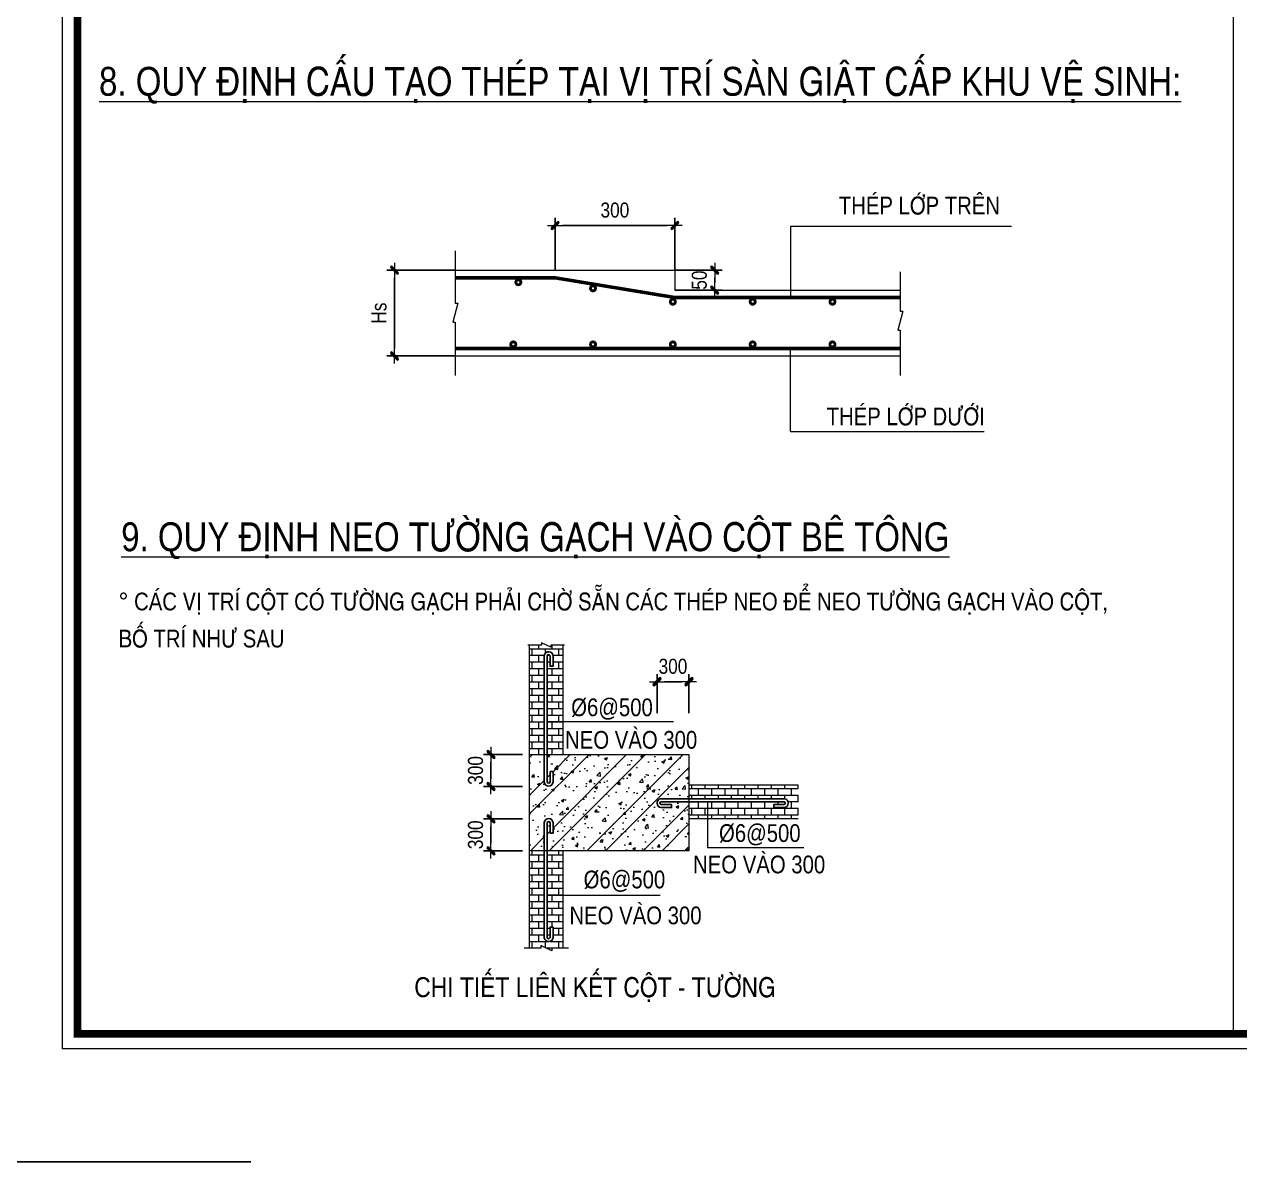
# Model space of a CAD drawing. Header units: millimetres. Extents: x -88960 to 836140, y 175458 to 320791.
# Drawn here: x -3867 to 12289, y 175458 to 190573 of the extents above; entities that cross this region are included whole.
import ezdxf
from ezdxf.enums import TextEntityAlignment as Align

# ---------------------------------------------------------------- set-up
doc = ezdxf.new("R2010")
doc.units = ezdxf.units.MM
doc.header["$LTSCALE"] = 1000
doc.layers.get('0').update_dxf_attribs({"linetype": 'CONTINUOUS'})
doc.layers.get('DEFPOINTS').update_dxf_attribs({"linetype": 'CONTINUOUS'})
for name, color, linetype, lineweight in [('Ap0314_Kh', 253, 'CONTINUOUS', 15), ('AVDH_KC_BETONG', 3, 'CONTINUOUS', 20), ('CDAI', 6, 'CONTINUOUS', 25), ('CHUNHO', 1, 'CONTINUOUS', 13), ('CHUTO', 51, 'CONTINUOUS', 15), ('CTHEP', 4, 'CONTINUOUS', 50), ('DBAO', 2, 'CONTINUOUS', 13), ('DGIONG', 4, 'CONTINUOUS', 13), ('HATCH', 253, 'CONTINUOUS', 5), ('KTH', 154, 'CONTINUOUS', 15), ('STICK', 1, 'CONTINUOUS', 9), ('TEXT', 1, 'CONTINUOUS', 15)]:
    doc.layers.add(name, color=color, linetype=linetype, lineweight=lineweight)
doc.styles.add('Star-HelCon', font='VHELVCN_0.TTF')
doc.styles.add('TTP-HelCon', font='VHELVCN_0.TTF')
doc.dimstyles.new('Star-100', dxfattribs={"dimscale": 100, "dimtxt": 2, "dimasz": 1, "dimexe": 1, "dimexo": 0.0625, "dimgap": 0.09, "dimtad": 0, "dimtoh": 1, "dimdec": 4, "dimrnd": 1, "dimdsep": 46, "dimtxsty": 'Star-HelCon', "dimblk": 'Stick', "dimcen": 0.09, "dimdle": 1.5, "dimclrd": 256, "dimclre": 256, "dimclrt": 7, "dimadec": 0, "dimazin": 0, "dimtfac": 1, "dimtdec": 4, "dimtix": 1, "dimtmove": 0, "dimatfit": 3, "dimfxl": 0.18, "dimtvp": 1, "dimtolj": 1, "dimtzin": 0, "dimarcsym": 2})
pattern_1 = [(0, (-54218.95, 167513.37), (0, 88.395), []), (90, (-54218.95, 167513.37), (-176.79, 1e-14), [88.395, -88.395]), (90, (-54130.56, 167513.37), (-176.79, 1e-14), [-88.395, 88.395])]

# ---------------------------------------------------------------- blocks, each defined once
blk = doc.blocks.new('Stick')
at = {"layer": 'STICK'}
h = blk.add_hatch(color=256, dxfattribs=at)
edge = h.paths.add_edge_path()
edge.add_line((0.3, 0.5), (-0.5, -0.3))
edge.add_arc((-0.4, -0.4), 0.141, 135, 315)
edge.add_line((-0.3, -0.5), (0.5, 0.3))
edge.add_arc((0.4, 0.4), 0.141, 315, 495)
blk.add_line((1, 0), (-1, 0), dxfattribs=at)
blk.add_lwpolyline([(0.3, 0.5), (-0.5, -0.3, 1), (-0.3, -0.5), (0.5, 0.3, 1), (0.3, 0.5, 1)], format="xyb", dxfattribs=at)
blk = doc.blocks.new('*D778')
at = {"layer": 'DEFPOINTS', "color": 0, "transparency": 16777216}
for p in [(2337, 180014), (2761, 180014), (2761, 179589)]:
    blk.add_point(p, dxfattribs=at)
at = {"layer": 'KTH', "lineweight": -2, "transparency": 16777216}
for p, q in [((2755, 180014), (2237, 180014)), ((2337, 179689), (2337, 179914)), ((2755, 179589), (2237, 179589))]:
    blk.add_line(p, q, dxfattribs=at)
at = {"layer": 'KTH', "lineweight": -2, "transparency": 16777216, "xscale": 100, "yscale": 100, "zscale": 100}
for p, rotation in [((2337, 180014), 90), ((2337, 179589), 270)]:
    blk.add_blockref('Stick', p, dxfattribs=dict(at, rotation=rotation))
at = {"layer": 'KTH', "color": 7, "transparency": 16777216, "insert": (2132, 179802), "char_height": 200, "attachment_point": 5, "rotation": 90, "style": 'Star-HelCon'}
blk.add_mtext('\\A1;300', dxfattribs=at)
blk = doc.blocks.new('*D779')
at = {"layer": 'DEFPOINTS', "color": 0, "transparency": 16777216}
for p in [(2761, 180869), (2337, 180444), (2761, 180444)]:
    blk.add_point(p, dxfattribs=at)
at = {"layer": 'KTH', "lineweight": -2, "transparency": 16777216}
for p, q in [((2755, 180869), (2237, 180869)), ((2337, 180769), (2337, 180544)), ((2755, 180444), (2237, 180444))]:
    blk.add_line(p, q, dxfattribs=at)
at = {"layer": 'KTH', "lineweight": -2, "transparency": 16777216, "xscale": 100, "yscale": 100, "zscale": 100}
for p, rotation in [((2337, 180869), 90), ((2337, 180444), 270)]:
    blk.add_blockref('Stick', p, dxfattribs=dict(at, rotation=rotation))
at = {"layer": 'KTH', "color": 7, "transparency": 16777216, "insert": (2132, 180657), "char_height": 200, "attachment_point": 5, "rotation": 90, "style": 'Star-HelCon'}
blk.add_mtext('\\A1;300', dxfattribs=at)
blk = doc.blocks.new('*D780')
at = {"layer": 'DEFPOINTS', "color": 0, "transparency": 16777216}
for p in [(4544, 181836), (4544, 181412), (4969, 181412)]:
    blk.add_point(p, dxfattribs=at)
at = {"layer": 'KTH', "lineweight": -2, "transparency": 16777216}
for p, q in [((4544, 181418), (4544, 181936)), ((4969, 181418), (4969, 181936)), ((4869, 181836), (4644, 181836))]:
    blk.add_line(p, q, dxfattribs=at)
at = {"layer": 'KTH', "lineweight": -2, "transparency": 16777216, "xscale": 100, "yscale": 100, "zscale": 100, "rotation": 180}
blk.add_blockref('Stick', (4544, 181836), dxfattribs=at)
at = {"layer": 'KTH', "lineweight": -2, "transparency": 16777216, "xscale": 100, "yscale": 100, "zscale": 100}
blk.add_blockref('Stick', (4969, 181836), dxfattribs=at)
at = {"layer": 'KTH', "color": 7, "transparency": 16777216, "insert": (4756, 182040), "char_height": 200, "attachment_point": 5, "style": 'Star-HelCon'}
blk.add_mtext('\\A1;300', dxfattribs=at)
blk = doc.blocks.new('*D849')
at = {"layer": 'DEFPOINTS', "color": 0, "transparency": 16777216}
for p in [(3189, 187899), (3189, 187305), (4780, 187305)]:
    blk.add_point(p, dxfattribs=at)
at = {"layer": 'KTH', "lineweight": -2, "transparency": 16777216}
for p, q in [((3189, 187311), (3189, 187999)), ((4680, 187899), (3289, 187899)), ((4780, 187311), (4780, 187999))]:
    blk.add_line(p, q, dxfattribs=at)
at = {"layer": 'KTH', "lineweight": -2, "transparency": 16777216, "xscale": 100, "yscale": 100, "zscale": 100, "rotation": 180}
blk.add_blockref('Stick', (3189, 187899), dxfattribs=at)
at = {"layer": 'KTH', "lineweight": -2, "transparency": 16777216, "xscale": 100, "yscale": 100, "zscale": 100}
blk.add_blockref('Stick', (4780, 187899), dxfattribs=at)
at = {"layer": 'KTH', "color": 7, "transparency": 16777216, "insert": (3984, 188103), "char_height": 200, "attachment_point": 5, "style": 'Star-HelCon'}
blk.add_mtext('\\A1;300', dxfattribs=at)
blk = doc.blocks.new('*D850')
at = {"layer": 'DEFPOINTS', "color": 0, "transparency": 16777216}
for p in [(1863, 187305), (1054, 186165), (1863, 186165)]:
    blk.add_point(p, dxfattribs=at)
at = {"layer": 'KTH', "lineweight": -2, "transparency": 16777216}
for p, q in [((1857, 187305), (954, 187305)), ((1054, 187205), (1054, 186265)), ((1857, 186165), (954, 186165))]:
    blk.add_line(p, q, dxfattribs=at)
at = {"layer": 'KTH', "lineweight": -2, "transparency": 16777216, "xscale": 100, "yscale": 100, "zscale": 100}
for p, rotation in [((1054, 187305), 90), ((1054, 186165), 270)]:
    blk.add_blockref('Stick', p, dxfattribs=dict(at, rotation=rotation))
at = {"layer": 'KTH', "color": 7, "transparency": 16777216, "insert": (849, 186735), "char_height": 200, "attachment_point": 5, "rotation": 90, "style": 'Star-HelCon'}
blk.add_mtext('\\A1;Hs', dxfattribs=at)
blk = doc.blocks.new('*D851')
at = {"layer": 'DEFPOINTS', "color": 0, "transparency": 16777216}
for p in [(4780, 187305), (5311, 187305), (4780, 187040)]:
    blk.add_point(p, dxfattribs=at)
at = {"layer": 'KTH', "lineweight": -2, "transparency": 16777216}
for p, q in [((4786, 187305), (5411, 187305)), ((5311, 187140), (5311, 187205)), ((4786, 187040), (5411, 187040))]:
    blk.add_line(p, q, dxfattribs=at)
at = {"layer": 'KTH', "lineweight": -2, "transparency": 16777216, "xscale": 100, "yscale": 100, "zscale": 100}
for p, rotation in [((5311, 187305), 90), ((5311, 187040), 270)]:
    blk.add_blockref('Stick', p, dxfattribs=dict(at, rotation=rotation))
at = {"layer": 'KTH', "color": 7, "transparency": 16777216, "insert": (5107, 187173), "char_height": 200, "attachment_point": 5, "rotation": 90, "style": 'Star-HelCon'}
blk.add_mtext('\\A1;50', dxfattribs=at)
blk = doc.blocks.new('CHG_XX_Khung ten')
blk.add_lwpolyline([(15, 579), (826, 579), (826, 15), (15, 15)], close=True)
at = {"color": 4, "linetype": 'Continuous', "const_width": 1}
blk.add_lwpolyline([(17, 577), (824, 577), (824, 17), (17, 17)], close=True, dxfattribs=at)
at = {"layer": 'DEFPOINTS', "color": 1, "ltscale": 2}
blk.add_lwpolyline([(40.06, 0), (0, 0), (0, 40)], dxfattribs=at)

msp = doc.modelspace()

# ---------------------------------------------------------------- hatches: boundary and pattern name
at = {"layer": 'HATCH'}
h = msp.add_hatch(dxfattribs=at)
h.set_pattern_fill('BRICK', color=256, scale=353.58, style=0)
h.set_pattern_definition(pattern_1)
h.paths.add_polyline_path([(3045.08449, 182185.84325, -0.8892986154), (3161.59279, 182181.47397), (3161.59279, 182042.35307), (3122.74557, 182042.35307), (3122.74557, 182178.37637, 0.8892986154), (3083.59058, 182179.84476), (3083.59058, 181394.80649), (3294.53456, 181394.80649), (3294.53456, 182322.22099), (3146.53667, 182322.22099), (3146.53667, 182286.86299), (2998.53879, 182357.57899), (2998.53879, 182322.22099), (2850.5409, 182322.22099), (2850.5409, 180868.97129), (3045.08449, 180868.97129)])
h = msp.add_hatch(dxfattribs=at)
h.set_pattern_fill('BRICK', color=256, scale=353.58, style=0)
h.set_pattern_definition(pattern_1)
h.paths.add_polyline_path([(3294.53456, 181394.80649), (3083.59058, 181394.80649), (3083.59058, 180868.97129), (3294.53456, 180868.97129)])
h = msp.add_hatch(dxfattribs=at)
h.set_pattern_fill('AR-CONC', color=256, scale=53.037, style=0)
h.set_pattern_definition([(50, (-54218.95, 167513.37), (380.4133, -33.2818), [39.7777, -437.5552]), (355, (-54218.95, 167513.37), (-73.5895, 398.9401), [31.8222, -350.0442]), (100.4514, (-54187.25, 167510.6), (306.824, 365.658), [33.806, -371.8647]), (46.1842, (-54218.95, 167619.45), (566.0326, -87.7863), [59.6666, -656.333]), (96.6356, (-54171.8, 167612.13), (495.717, 516.643), [50.709, -557.797]), (351.1842, (-54218.95, 167619.45), (495.7167, 516.643), [47.7333, -525.0663]), (21, (-54165.9, 167592.93), (316.5816, -213.537), [39.7777, -437.5552]), (326, (-54165.9, 167592.93), (129.0472, 384.5978), [31.8222, -350.0442]), (71.4514, (-54139.53, 167575.13), (445.6289, 171.0605), [33.806, -371.8647]), (37.5, (-54218.95, 167513.37), (6.44922, 176.5569), [0, -345.80124, 0, -355.3479, 0, -351.3701]), (7.5, (-54218.95, 167513.37), (139.5242, 209.18414), [0, -202.60134, 0, -337.8457, 0, -133.9184]), (327.5, (-54337.22, 167513.37), (283.1234, -11.96243), [0, -132.5925, 0, -413.6886, 0, -548.93295]), (317.5, (-54390.26, 167513.37), (309.3044, 53.0927), [0, -172.3702, 0, -274.7317, 0, -389.822])])
h.paths.add_polyline_path([(3161.59279, 179963.12494), (3161.59279, 179824.00404), (3122.74557, 179824.00404), (3122.74557, 179960.02734, 0.8892986154), (3083.59058, 179961.49573), (3083.59058, 179589.47981), (4968.57364, 179589.47981), (4968.57364, 180242.21154), (4599.93807, 180242.21154, 0.8892986154), (4601.40645, 180203.05655), (4737.42975, 180203.05655), (4737.42975, 180164.20933), (4598.30885, 180164.20933, -0.8892986154), (4593.93957, 180280.71763), (4968.57364, 180280.71763), (4968.57364, 180868.97129), (3083.59058, 180868.97129), (3083.59058, 180505.6023, 0.8892986154), (3122.74557, 180507.07068), (3122.74557, 180643.09399), (3161.59279, 180643.09399), (3161.59279, 180503.97308, -0.8892986154), (3045.08449, 180499.60381), (3045.08449, 180868.97129), (2850.5409, 180868.97129), (2850.5409, 179589.47981), (3045.08449, 179589.47981), (3045.08449, 179967.49422, -0.8892986154)])
h = msp.add_hatch(dxfattribs=at)
h.set_pattern_fill('ANSI32', color=256, scale=1414.32, style=0)
h.set_pattern_definition([(45, (-54218.95, 167513.37), (-375.028, 375.028), []), (45, (-53968.93, 167513.37), (-375.028, 375.028), [])])
h.paths.add_polyline_path([(3161.59279, 179963.12494), (3161.59279, 179824.00404), (3122.74557, 179824.00404), (3122.74557, 179960.02734, 0.8892986154), (3083.59058, 179961.49573), (3083.59058, 179589.47981), (4968.57364, 179589.47981), (4968.57364, 180242.21154), (4599.93807, 180242.21154, 0.8892986154), (4601.40645, 180203.05655), (4737.42975, 180203.05655), (4737.42975, 180164.20933), (4598.30885, 180164.20933, -0.8892986154), (4593.93957, 180280.71763), (4968.57364, 180280.71763), (4968.57364, 180868.97129), (3083.59058, 180868.97129), (3083.59058, 180505.6023, 0.8892986154), (3122.74557, 180507.07068), (3122.74557, 180643.09399), (3161.59279, 180643.09399), (3161.59279, 180503.97308, -0.8892986154), (3045.08449, 180499.60381), (3045.08449, 180868.97129), (2850.5409, 180868.97129), (2850.5409, 179589.47981), (3045.08449, 179589.47981), (3045.08449, 179967.49422, -0.8892986154)])
h = msp.add_hatch(dxfattribs=at)
h.set_pattern_fill('BRICK', color=256, scale=353.58, style=0)
h.set_pattern_definition(pattern_1)
h.paths.add_polyline_path([(6421.82334, 180163.97491), (6386.46534, 180163.97491), (6457.18134, 180311.9728), (6421.82334, 180311.9728), (6421.82334, 180459.97069), (4968.57364, 180459.97069), (4968.57364, 180280.71763), (6238.81082, 180280.71763, -0.8892986154), (6234.44154, 180164.20933), (6095.32064, 180164.20933), (6095.32064, 180203.05655), (6231.34394, 180203.05655, 0.8892986154), (6232.81233, 180242.21154), (5468.52789, 180242.21154), (5468.52789, 180015.97702), (6421.82334, 180015.97702)])
h = msp.add_hatch(dxfattribs=at)
h.set_pattern_fill('BRICK', color=256, scale=353.58, style=0)
h.set_pattern_definition(pattern_1)
h.paths.add_polyline_path([(5468.52789, 180242.21154), (4968.57364, 180242.21154), (4968.57364, 180015.97702), (5468.52789, 180015.97702)])
h = msp.add_hatch(dxfattribs=at)
h.set_pattern_fill('BRICK', color=256, scale=353.58, style=0)
h.set_pattern_definition(pattern_1)
edge = h.paths.add_edge_path()
edge.add_line((3294.53456, 178993.46866), (3083.59058, 178993.46866))
edge.add_line((3083.59058, 178993.46866), (3083.59058, 178437.50551))
edge.add_arc((3103.08174, 178440.54185), 19.72624, 188.854391045, 355.440993538)
edge.add_line((3122.74557, 178438.97389), (3122.74557, 178574.9972))
edge.add_line((3122.74557, 178574.9972), (3161.59279, 178574.9972))
edge.add_line((3161.59279, 178574.9972), (3161.59279, 178435.87629))
edge.add_arc((3103.41428, 178440.16704), 58.33652, 179.129640317, 355.781996153, ccw=False)
edge.add_line((3045.08449, 178441.05317), (3045.08449, 179589.47981))
edge.add_line((3045.08449, 179589.47981), (2850.5409, 179589.47981))
edge.add_line((2850.5409, 179589.47981), (2850.5409, 178295.12928))
edge.add_line((2850.5409, 178295.12928), (2998.53879, 178295.12928))
edge.add_line((2998.53879, 178295.12928), (2998.53879, 178330.48728))
edge.add_line((2998.53879, 178330.48728), (3146.53667, 178259.77128))
edge.add_line((3146.53667, 178259.77128), (3146.53667, 178295.12928))
edge.add_line((3146.53667, 178295.12928), (3294.53456, 178295.12928))
edge.add_line((3294.53456, 178295.12928), (3294.53456, 178993.46866))
h = msp.add_hatch(dxfattribs=at)
h.set_pattern_fill('BRICK', color=256, scale=353.58, style=0)
h.set_pattern_definition(pattern_1)
h.paths.add_polyline_path([(3294.53456, 179589.47981), (3083.59058, 179589.47981), (3083.59058, 178993.46866), (3294.53456, 178993.46866)])

# ---------------------------------------------------------------- linework, layer by layer
at = {"layer": 'AVDH_KC_BETONG', "lineweight": 20}
for p, q in [((1862.84791, 187305.14801), (4779.88291, 187305.14801)), ((4779.88291, 187305.14801), (4779.88291, 187039.96301)), ((4779.88291, 187039.96301), (7776.47341, 187039.96301)), ((1862.84791, 186164.85251), (7776.47341, 186164.85251))]:
    msp.add_line(p, q, dxfattribs=at)
at = {"layer": 'CDAI'}
for points in [[(3122.74557, 180643.09399), (3161.59279, 180643.09399), (3161.59279, 180503.97308, -0.8892986154), (3045.08449, 180499.60381), (3045.08449, 182185.84325, -0.8892986154), (3161.59279, 182181.47397), (3161.59279, 182042.35307), (3122.74557, 182042.35307), (3122.74557, 182178.37637, 0.8892986154), (3083.59058, 182179.84476), (3083.59058, 180505.6023, 0.8892986154), (3122.74557, 180507.07068)], [(4737.42975, 180203.05655), (4737.42975, 180164.20933), (4598.30885, 180164.20933, -0.8892986154), (4593.93957, 180280.71763), (6238.81082, 180280.71763, -0.8892986154), (6234.44154, 180164.20933), (6095.32064, 180164.20933), (6095.32064, 180203.05655), (6231.34394, 180203.05655, 0.8892986154), (6232.81233, 180242.21154), (4599.93807, 180242.21154, 0.8892986154), (4601.40645, 180203.05655)], [(3122.74557, 179824.00404), (3161.59279, 179824.00404), (3161.59279, 179963.12494, 0.8892986154), (3045.08449, 179967.49422), (3045.08449, 178431.50701, 0.8892986154), (3161.59279, 178435.87629), (3161.59279, 178574.9972), (3122.74557, 178574.9972), (3122.74557, 178438.97389, -0.8892986154), (3083.59058, 178437.50551), (3083.59058, 179961.49573, -0.8892986154), (3122.74557, 179960.02734)]]:
    msp.add_lwpolyline(points, format="xyb", close=True, dxfattribs=at)
at = {"layer": 'CHUNHO'}
msp.add_line((4585.81369, 178993.46866), (3083.59058, 178993.46866), dxfattribs=at)
at = {"layer": 'CTHEP'}
for p, q in [((1862.84791, 187205.70364), (3188.77291, 187205.70364)), ((4779.88291, 186940.51864), (3188.77291, 187205.70364)), ((4779.88291, 186940.51864), (7776.47341, 186940.51864)), ((1862.84791, 186264.29689), (7776.47341, 186264.29689))]:
    msp.add_line(p, q, dxfattribs=at)
at = {"layer": 'CTHEP', "const_width": 66.71135}
for points in [[(2682.1062, 187144.90433, -1), (2720.29284, 187144.90433, -1)], [(3674.26238, 187063.58697, -1), (3712.44902, 187063.58697, -1)], [(4735.65075, 186885.77735, -1), (4773.83739, 186885.77735, -1)], [(5796.39075, 186885.77735, -1), (5834.57739, 186885.77735, -1)], [(6857.13075, 186885.77735, -1), (6895.31739, 186885.77735, -1)], [(2614.17075, 186319.03817, 1), (2652.35739, 186319.03817, 1)], [(3674.91075, 186319.03817, 1), (3713.09739, 186319.03817, 1)], [(4735.65075, 186319.03817, 1), (4773.83739, 186319.03817, 1)], [(5796.39075, 186319.03817, 1), (5834.57739, 186319.03817, 1)], [(6857.13075, 186319.03817, 1), (6895.31739, 186319.03817, 1)]]:
    msp.add_lwpolyline(points, format="xyb", close=True, dxfattribs=at)
at = {"layer": 'DBAO'}
for p, q in [((12206.02741, 177157.92235), (12206.02741, 233109.93617)), ((2850.5409, 180868.97129), (2850.5409, 182322.22099)), ((3294.53456, 180868.97129), (3294.53456, 182322.22099)), ((6421.82334, 180459.97069), (4968.57364, 180459.97069)), ((6421.82334, 180015.97702), (4968.57364, 180015.97702)), ((2850.5409, 178295.12928), (2850.5409, 179589.47981)), ((3294.53456, 178295.12928), (3294.53456, 179589.47981))]:
    msp.add_line(p, q, dxfattribs=at)
for points in [[(1862.84791, 187561.36804), (1862.84791, 186868.6697), (1896.20358, 186868.6697), (1829.49223, 186614.42445), (1862.84791, 186614.42445), (1862.84791, 185903.83811)], [(7776.47341, 187284.12278), (7776.47341, 186762.60835), (7809.82908, 186762.60835), (7743.11773, 186508.3631), (7776.47341, 186508.3631), (7776.47341, 185903.83811)], [(3313.55507, 182324.02837), (3131.2935, 182324.02837), (3131.2935, 182294.56337), (3007.96192, 182353.49337), (3007.96192, 182324.02837), (2825.70035, 182324.02837)], [(3365.25056, 178295.12928), (3146.53667, 178295.12928), (3146.53667, 178259.77128), (2998.53879, 178330.48728), (2998.53879, 178295.12928), (2779.8249, 178295.12928)]]:
    msp.add_lwpolyline(points, dxfattribs=at)
msp.add_lwpolyline([(2850.5409, 180868.97129), (4968.57364, 180868.97129), (4968.57364, 179589.47981), (2850.5409, 179589.47981)], close=True, dxfattribs=at)
at = {"layer": 'DGIONG'}
for p, q in [((9258.01576, 187886.02842), (6317.70429, 187886.02842)), ((6317.70429, 187886.02842), (6317.70429, 186940.51864)), ((6317.70429, 185162.68003), (6317.70429, 186264.29689)), ((6317.70429, 185162.68003), (8891.1615, 185162.68003)), ((5213.16416, 179631.06524), (6494.30139, 179631.06524))]:
    msp.add_line(p, q, dxfattribs=at)
at = {"layer": 'DGIONG', "linetype": 'ByBlock'}
for p, q in [((4761.39314, 181303.07578), (3083.59058, 181303.07578)), ((5213.16416, 180242.21154), (5213.16416, 179631.06524))]:
    msp.add_line(p, q, dxfattribs=at)

# ---------------------------------------------------------------- texts
at = {"layer": 'CHUNHO', "style": 'TTP-HelCon'}
for s, p in [('THEÙP LÔÙP TREÂN', (8032.03108, 188046.13566)), ('THEÙP LÔÙP DÖÔÙI', (7849.46976, 185243.6379))]:
    msp.add_text(s, height=235.72, dxfattribs=at).set_placement(p, align=Align.CENTER)
for s, p in [('Þ6@500', (3945.71149, 181478.70585)), ('NEO VAØO 300', (4200.50645, 181092.5794)), ('Þ6@500', (5910.44607, 179807.49114)), ('NEO VAØO 300', (5901.74628, 179436.59918)), ('NEO VAØO 300', (4258.45487, 178759.76321))]:
    msp.add_text(s, height=235.72, dxfattribs=at).set_placement(p, align=Align.MIDDLE)
at = {"layer": 'CHUTO', "style": 'Star-HelCon'}
msp.add_text('CHI TIEÁT LIEÂN KEÁT COÄT - TÖÔØNG', height=265.185, dxfattribs=at).set_placement((3719.32102, 177644.4496), align=Align.CENTER)
at = {"layer": 'TEXT', "color": 2, "style": 'TTP-HelCon'}
for s, p in [('%%U8. QUY ÑÒNH CAÁU TAÏO THEÙP TAÏI VÒ TRÍ SAØN GIAÄT CAÁP KHU VEÄ SINH:', (-2873.40512, 189623.56015)), ('%%U9. QUY ÑÒNH NEO TÖÔØNG GAÏCH VAØO COÄT BEÂ TOÂNG', (-2578.69029, 183570.79943))]:
    msp.add_text(s, height=383.045, dxfattribs=at).set_placement(p)
at = {"layer": 'TEXT', "style": 'TTP-HelCon'}
for s, p in [('° CAÙC VÒ TRÍ COÄT COÙ TÖÔØNG GAÏCH PHAÛI CHÔØ SAÜN CAÙC THEÙP NEO ÑEÅ NEO TÖÔØNG GAÏCH VAØO COÄT,', (-2613.9892, 182784.44134)), ('BOÁ TRÍ NHÖ SAU', (-2613.9892, 182291.78654))]:
    msp.add_text(s, height=235.72, dxfattribs=at).set_placement(p)
msp.add_text('Þ6@500', height=235.72, dxfattribs=at).set_placement((4110.87807, 179190.44233), align=Align.MIDDLE)

# ---------------------------------------------------------------- dimensions: what is measured, and where the dimension line sits
at = {"layer": 'KTH'}
dim = msp.add_linear_dim(base=(3188.77291, 187899.22253), p1=(4779.88291, 187305.14801), p2=(3188.77291, 187305.14801), text='300', dimstyle='Star-100', dxfattribs=at)
dim.commit()
dim.dimension.update_dxf_attribs({"geometry": '*D849', "text_midpoint": (3984.32791, 188103.4892)})
dim = msp.add_linear_dim(base=(1053.55217, 186164.85251), p1=(1862.84791, 187305.14801), p2=(1862.84791, 186164.85251), angle=90, text='Hs', dimstyle='Star-100', dxfattribs=at)
dim.commit()
dim.dimension.update_dxf_attribs({"geometry": '*D850', "text_midpoint": (849.2855, 186735.00026)})
dim = msp.add_linear_dim(base=(5311.45112, 187305.14801), p1=(4779.88291, 187039.96301), p2=(4779.88291, 187305.14801), angle=270, text='50', dimstyle='Star-100', dxfattribs=at)
dim.commit()
dim.dimension.update_dxf_attribs({"geometry": '*D851', "text_midpoint": (5311.45112, 187172.55551), "dimtype": 160})
for p1, p2, distance, picture, middle in [((4968.57364, 181411.90356), (4544.27764, 181411.90356), -424.296, '*D780', (4756.42564, 182040.46623)), ((2760.9441, 180868.97129), (2760.9441, 180444.4061), -424.296, '*D779', (2132.38144, 180656.6887)), ((2760.9441, 179589.47981), (2760.9441, 180014.12525), 424.296, '*D778', (2132.38144, 179801.80253))]:
    dim = msp.add_aligned_dim(p1=p1, p2=p2, distance=distance, text='300', dimstyle='Star-100', dxfattribs=at)
    dim.commit()
    dim.dimension.update_dxf_attribs({"geometry": picture, "text_midpoint": middle})

# ---------------------------------------------------------------- next in the draw order: block references
at = {"layer": 'Ap0314_Kh', "xscale": 100, "yscale": 100, "zscale": 100}
msp.add_blockref('CHG_XX_Khung ten', (-4859.84276, 175457.91904), dxfattribs=at)

doc.saveas('drawing.dxf')
